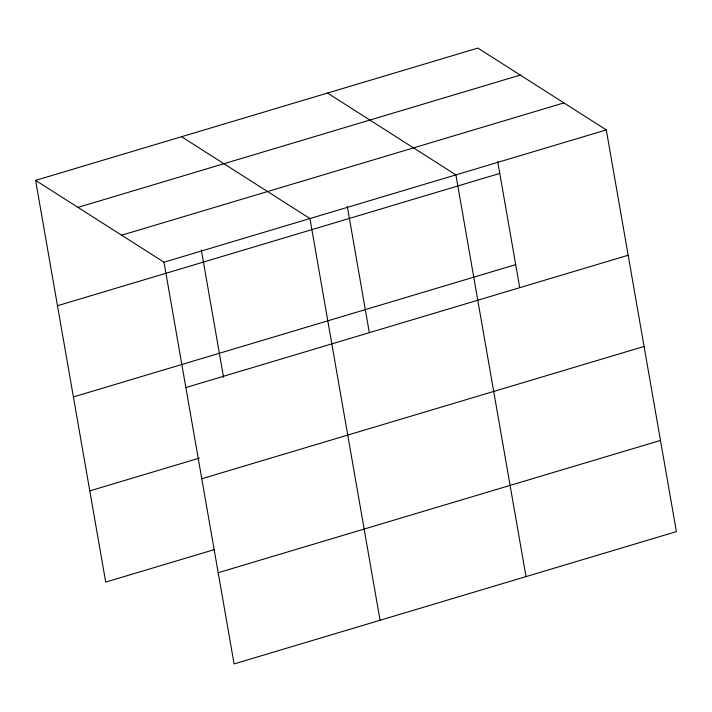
<?xml version="1.0" encoding="UTF-8"?>
<svg xmlns="http://www.w3.org/2000/svg" width="712" height="712" viewBox="0 0 712 712"><rect width="100%" height="100%" fill="white"/><g stroke="black" fill="none" stroke-linecap="round" stroke-linejoin="round"><path stroke-width="1.07" d="M35.6 180.376L477.903 48.078L606.286 129.904L676.4 531.624L234.097 663.922L163.991 262.203L35.6 180.376L105.714 582.096L214.383 549.593M77.964 207.379L520.267 75.08M121.619 235.2L563.922 102.902M163.991 262.203L606.286 129.904M57.476 305.724L499.779 173.434M73.398 396.931L515.693 264.633M185.868 387.55L628.162 255.252M89.792 490.888L199.529 458.065M201.781 478.749L644.084 346.459M218.184 572.715L660.487 440.425M327.52 93.058L455.903 174.885L526.017 576.604M181.56 136.722L309.951 218.548L380.057 620.259M497.688 161.437L519.698 287.577M347.305 206.418L369.314 332.557M201.345 250.081L223.55 377.307"/></g></svg>
